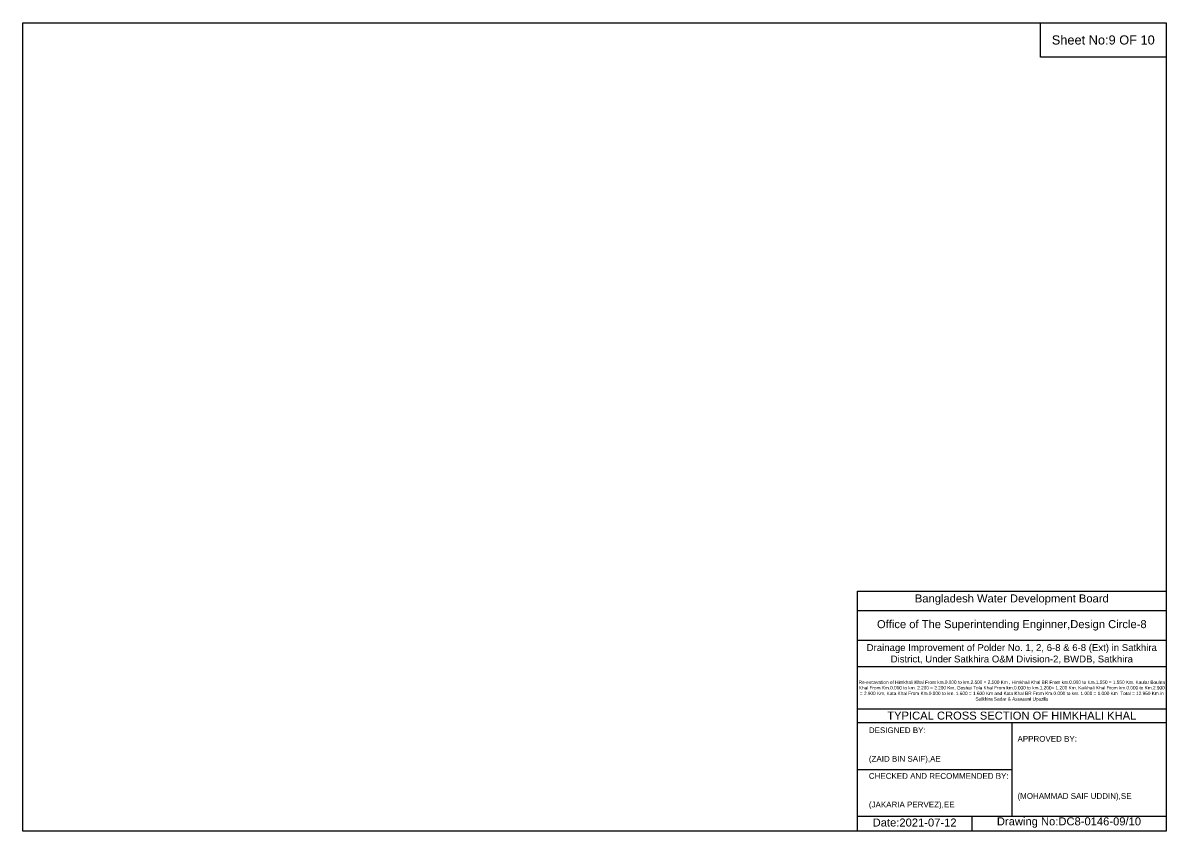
# Model space of a CAD drawing. Header units: inches. Extents: x 91000 to 628000, y -5656 to 0.
# Drawn here: x 180000 to 188000, y -5656 to 0 of the extents above; entities that cross this region are included whole.
import ezdxf

# ---------------------------------------------------------------- set-up
doc = ezdxf.new("R2010")
doc.units = ezdxf.units.IN
doc.header["$LTSCALE"] = 7
doc.header["$MEASUREMENT"] = 0
doc.styles.get("Standard").update_dxf_attribs({"font": 'arial.ttf'})

msp = doc.modelspace()

# ---------------------------------------------------------------- linework, layer by layer
for points in [[(180000, 0), (188000, 0), (188000, -5656), (180000, -5656)], [(187120, 0), (188000, 0), (188000, -240), (187120, -240)]]:
    msp.add_lwpolyline(points, close=True)
for points in [[(185840, -5656), (185840, -3976), (188000, -3976)], [(185840, -4112), (188000, -4112)], [(185840, -4320), (188000, -4320)], [(185840, -4504), (188000, -4504)], [(185840, -4800), (188000, -4800)], [(185840, -4896), (188000, -4896)], [(186920, -4896), (186920, -5552)], [(185840, -5224), (186920, -5224)], [(185840, -5552), (188000, -5552)], [(186640, -5552), (186640, -5656)]]:
    msp.add_lwpolyline(points)

# ---------------------------------------------------------------- texts
at = {"attachment_point": 5}
for s, insert, char_height in [('Sheet No:9 OF 10', (187560, -120), 64), ('Bangladesh Water Development Board', (186920, -4036), 56), ('Office of The Superintending Enginner,Design Circle-8', (186920, -4216), 56)]:
    msp.add_mtext(s, dxfattribs=dict(at, insert=insert, char_height=char_height))
for s, insert, char_height, width, attachment_point in [('Drainage Improvement of Polder No. 1, 2, 6-8 & 6-8 (Ext) in Satkhira District, Under Satkhira O&M Division-2, BWDB, Satkhira', (186920, -4416), 48, 2240, 5), ('Re-excavation of Himkhali Khal From km.0.000 to km.2.500 = 2.500 Km , Himkhali Khal BR From km.0.000 to Km.1.550 = 1.550 Km, Kaular Boulna Khal From Km.0.000 to km. 2.200 = 2.200 Km, Goshai Tola Khal From km.0.000 to km.1.200= 1.200 Km, Kaikhali Khal From km.0.000 to Km.2.900 = 2.900 Km, Kata Khal From Km.0.000 to km. 1.600 = 1.600 Km and Kata Khal BR From Km.0.000 to km. 1.000 = 1.000 Km  Total = 12.950 Km.in Satkhira Sadar & Assasuni Upazila', (186920, -4676), 23.4814, 2160, 5), ('TYPICAL CROSS SECTION OF HIMKHALI KHAL ', (186920, -4848), 56, 2240, 5), ('DESIGNED BY:^J^J^J(ZAID BIN SAIF),AE', (185920, -5056), 40, 1120, 4), ('APPROVED BY:^J^J^J^J^J^J(MOHAMMAD SAIF UDDIN),SE', (186960, -5216), 40, 1120, 4), ('CHECKED AND RECOMMENDED BY:^J^J^J(JAKARIA PERVEZ),EE', (185920, -5376), 40, 1120, 4), ('Date:2021-07-12', (186240, -5596), 56, 1120, 5), ('Drawing No:DC8-0146-09/10', (187320, -5596), 56, 1760, 5)]:
    msp.add_mtext(s, dxfattribs=dict(insert=insert, char_height=char_height, width=width, attachment_point=attachment_point))

doc.saveas('drawing.dxf')
